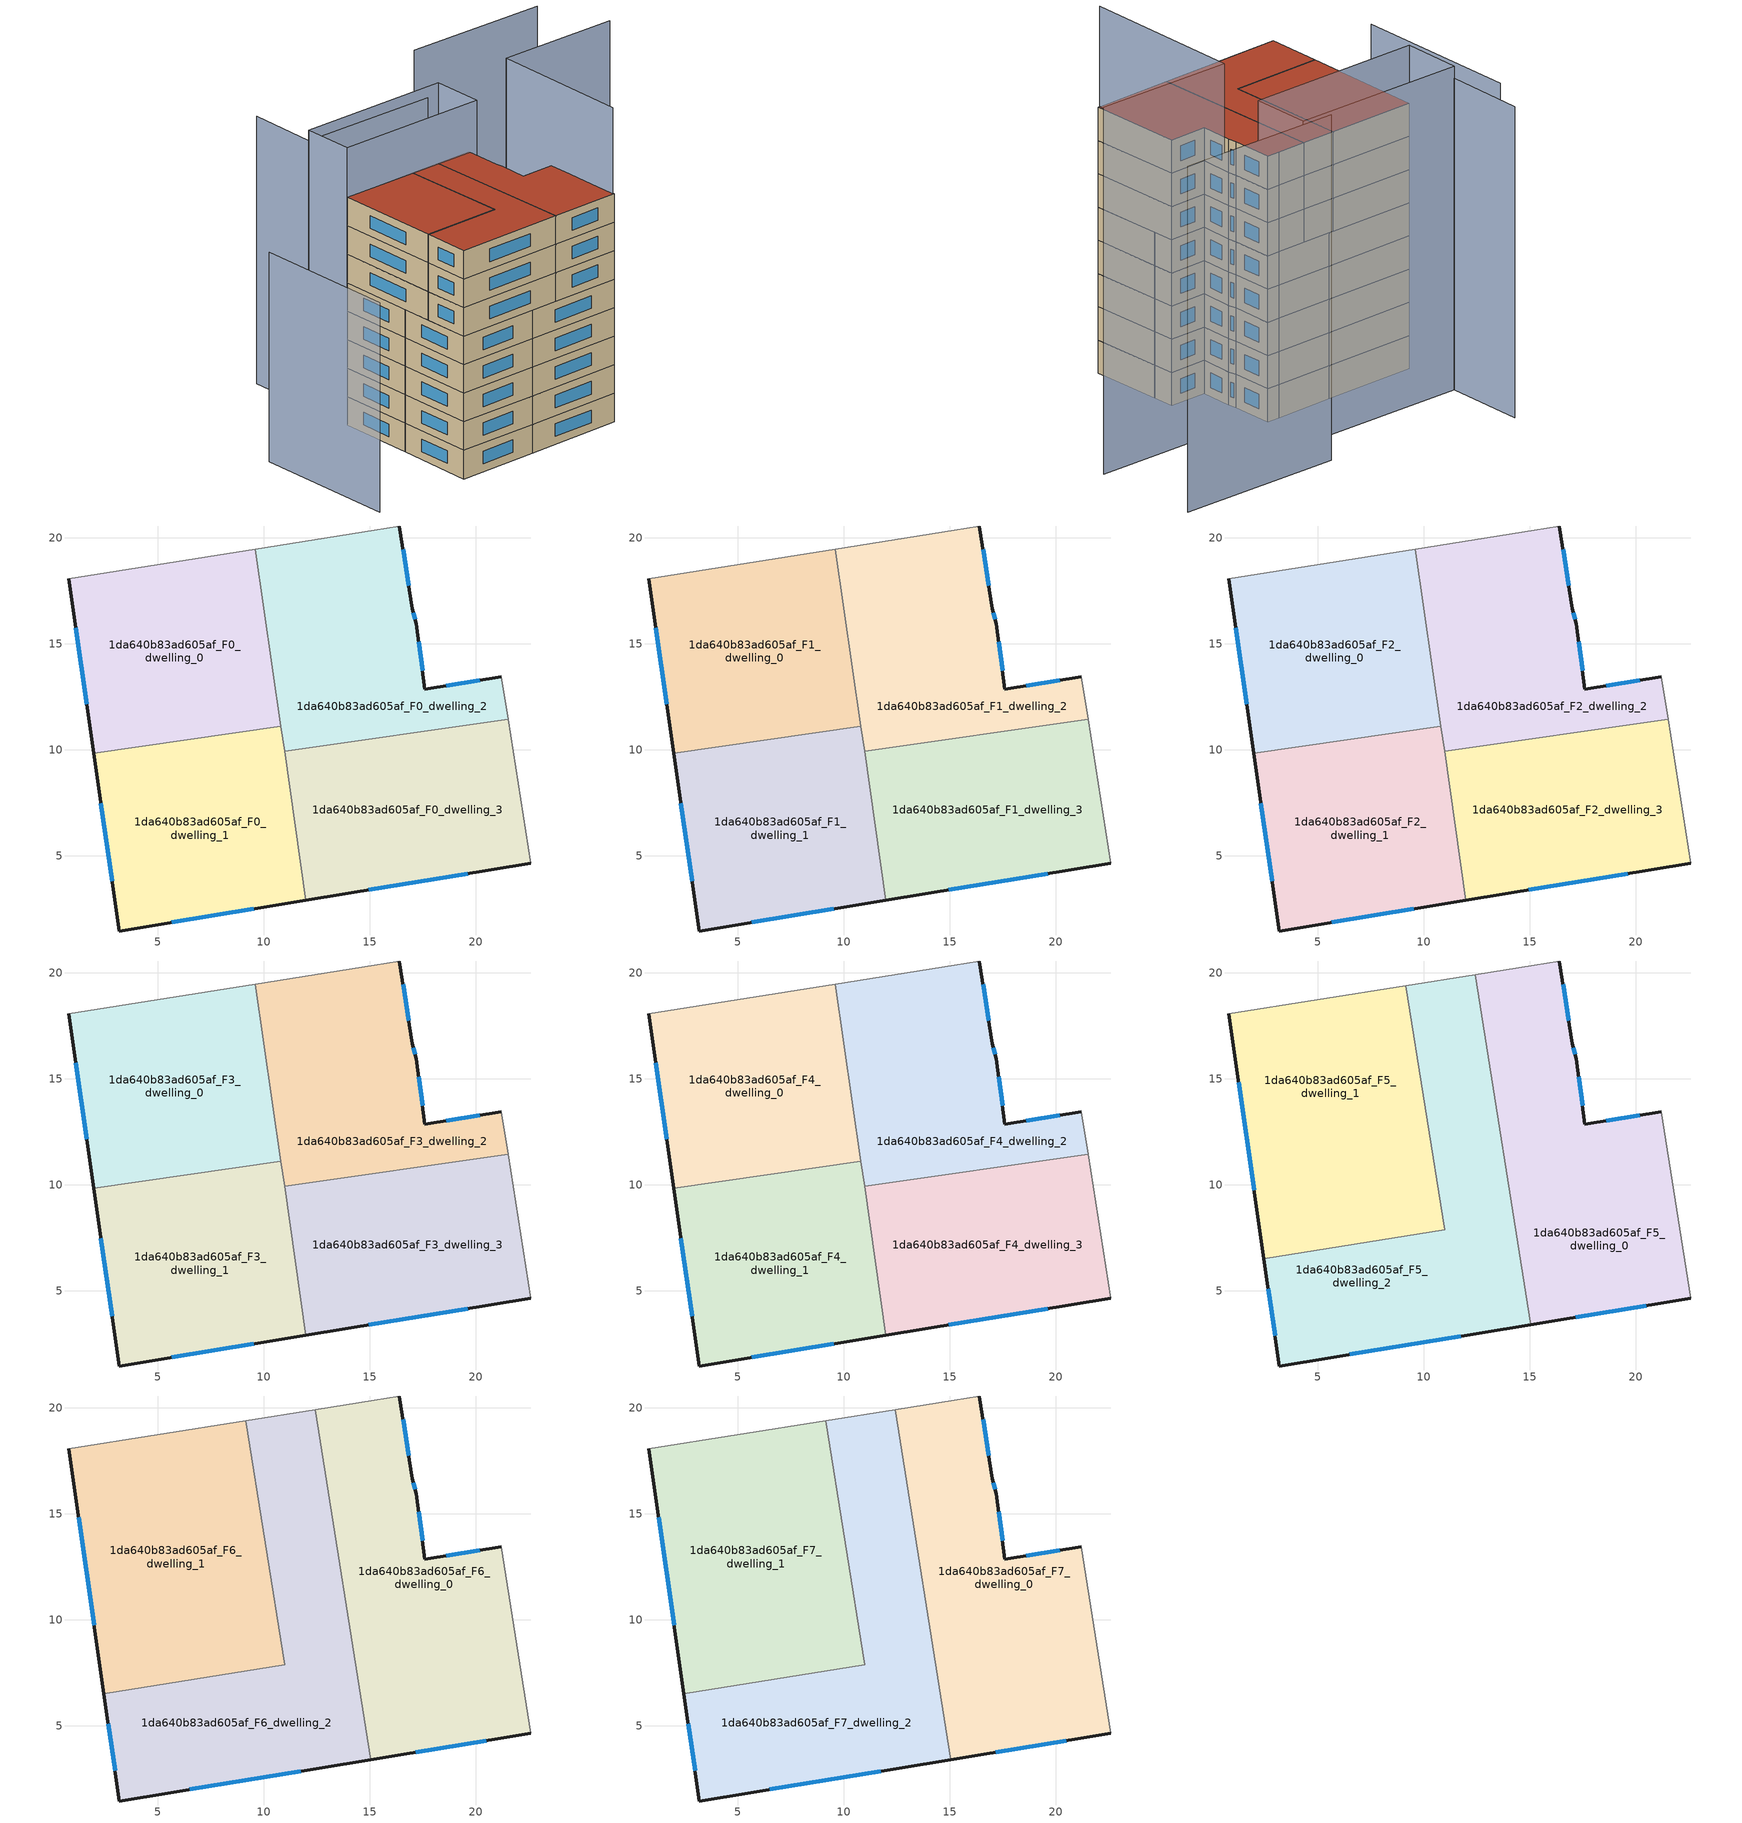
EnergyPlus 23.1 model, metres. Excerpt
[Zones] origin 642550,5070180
1da640b83ad605af_F0_dwelling_0
 floor ground (EU_floor_Construction): 9.61,19.47 10.81,11.11 1.98,9.84 0.8,18.07 z0
 wall outside (EU_wall_Construction): 0.8,18.07 1.98,9.84 z0:3
 wall adiabatic (EU_wall_Construction): 9.61,19.47 0.8,18.07 z0:3
 wall to 1da640b83ad605af_F0_dwelling_1 (EU_wall_Construction): 1.98,9.84 10.81,11.11 z0:3
 wall to 1da640b83ad605af_F0_dwelling_2 (EU_wall_Construction): 10.81,11.11 9.61,19.47 z0:3
 window (EU_Window_Construction): 1.13,15.76 1.65,12.15 z0.84:2.16
1da640b83ad605af_F0_dwelling_1
 floor ground (EU_floor_Construction): 10.81,11.11 11.99,2.91 3.19,1.46 1.98,9.84 z0
 wall outside (EU_wall_Construction): 1.98,9.84 3.19,1.46 11.99,2.91 z0:3
 wall to 1da640b83ad605af_F0_dwelling_3 (EU_wall_Construction): 11.99,2.91 10.98,9.93 z0:3
 wall to 1da640b83ad605af_F0_dwelling_2 (EU_wall_Construction): 10.98,9.93 10.81,11.11 z0:3
 window (EU_Window_Construction): 5.66,1.86 9.53,2.5 / 2.32,7.49 2.86,3.8 z0.84:2.16
1da640b83ad605af_F0_dwelling_2
 floor ground (EU_floor_Construction): 16.41,20.57 17.01,16.66 17.21,15.96 17.61,12.86 21.21,13.46 21.53,11.44 10.98,9.93 9.61,19.47 15.21,20.37 z0
 wall outside (EU_wall_Construction): 21.21,13.46 17.61,12.86 17.21,15.96 17.01,16.66 16.41,20.57 z0:3
 wall adiabatic (EU_wall_Construction): 21.53,11.44 21.21,13.46 / 16.41,20.57 15.21,20.37 9.61,19.47 z0:3
 wall to 1da640b83ad605af_F0_dwelling_3 (EU_wall_Construction): 10.98,9.93 21.53,11.44 z0:3
 window (EU_Window_Construction): 20.2,13.29 18.62,13.03 / 16.84,17.76 16.58,19.47 / 17.15,16.16 17.06,16.47 / 17.5,13.73 17.32,15.09 z0.84:2.16
1da640b83ad605af_F0_dwelling_3
 floor ground (EU_floor_Construction): 21.53,11.44 22.61,4.65 11.99,2.91 10.98,9.93 z0
 wall outside (EU_wall_Construction): 11.99,2.91 22.61,4.65 z0:3
 wall adiabatic (EU_wall_Construction): 22.61,4.65 21.53,11.44 z0:3
 window (EU_Window_Construction): 14.97,3.39 19.64,4.16 z0.84:2.16
1da640b83ad605af_F1_dwelling_0
 floor to 1da640b83ad605af_F0_dwelling_0 (EU_floor_Construction): 9.61,19.47 10.81,11.11 1.98,9.84 0.8,18.07 z3
 wall outside (EU_wall_Construction): 0.8,18.07 1.98,9.84 z3:6
 wall adiabatic (EU_wall_Construction): 9.61,19.47 0.8,18.07 z3:6
 wall to 1da640b83ad605af_F1_dwelling_1 (EU_wall_Construction): 1.98,9.84 10.81,11.11 z3:6
 wall to 1da640b83ad605af_F1_dwelling_2 (EU_wall_Construction): 10.81,11.11 9.61,19.47 z3:6
 window (EU_Window_Construction): 1.13,15.76 1.65,12.15 z3.84:5.16
1da640b83ad605af_F1_dwelling_1
 floor to 1da640b83ad605af_F0_dwelling_1 (EU_floor_Construction): 10.81,11.11 11.99,2.91 3.19,1.46 1.98,9.84 z3
 wall outside (EU_wall_Construction): 1.98,9.84 3.19,1.46 11.99,2.91 z3:6
 wall to 1da640b83ad605af_F1_dwelling_3 (EU_wall_Construction): 11.99,2.91 10.98,9.93 z3:6
 wall to 1da640b83ad605af_F1_dwelling_2 (EU_wall_Construction): 10.98,9.93 10.81,11.11 z3:6
 window (EU_Window_Construction): 5.66,1.86 9.53,2.5 / 2.32,7.49 2.86,3.8 z3.84:5.16
1da640b83ad605af_F1_dwelling_2
 floor to 1da640b83ad605af_F0_dwelling_2 (EU_floor_Construction): 16.41,20.57 17.01,16.66 17.21,15.96 17.61,12.86 21.21,13.46 21.53,11.44 10.98,9.93 9.61,19.47 15.21,20.37 z3
 wall outside (EU_wall_Construction): 21.21,13.46 17.61,12.86 17.21,15.96 17.01,16.66 16.41,20.57 z3:6
 wall adiabatic (EU_wall_Construction): 21.53,11.44 21.21,13.46 / 16.41,20.57 15.21,20.37 9.61,19.47 z3:6
 wall to 1da640b83ad605af_F1_dwelling_3 (EU_wall_Construction): 10.98,9.93 21.53,11.44 z3:6
 window (EU_Window_Construction): 20.2,13.29 18.62,13.03 / 16.84,17.76 16.58,19.47 / 17.15,16.16 17.06,16.47 / 17.5,13.73 17.32,15.09 z3.84:5.16
1da640b83ad605af_F1_dwelling_3
 floor to 1da640b83ad605af_F0_dwelling_3 (EU_floor_Construction): 21.53,11.44 22.61,4.65 11.99,2.91 10.98,9.93 z3
 wall outside (EU_wall_Construction): 11.99,2.91 22.61,4.65 z3:6
 wall adiabatic (EU_wall_Construction): 22.61,4.65 21.53,11.44 z3:6
 window (EU_Window_Construction): 14.97,3.39 19.64,4.16 z3.84:5.16
1da640b83ad605af_F2_dwelling_0
 floor to 1da640b83ad605af_F1_dwelling_0 (EU_floor_Construction): 9.61,19.47 10.81,11.11 1.98,9.84 0.8,18.07 z6
 wall outside (EU_wall_Construction): 0.8,18.07 1.98,9.84 z6:9
 wall adiabatic (EU_wall_Construction): 9.61,19.47 0.8,18.07 z6:9
 wall to 1da640b83ad605af_F2_dwelling_1 (EU_wall_Construction): 1.98,9.84 10.81,11.11 z6:9
 wall to 1da640b83ad605af_F2_dwelling_2 (EU_wall_Construction): 10.81,11.11 9.61,19.47 z6:9
 window (EU_Window_Construction): 1.13,15.76 1.65,12.15 z6.84:8.16
1da640b83ad605af_F2_dwelling_1
 floor to 1da640b83ad605af_F1_dwelling_1 (EU_floor_Construction): 10.81,11.11 11.99,2.91 3.19,1.46 1.98,9.84 z6
 wall outside (EU_wall_Construction): 1.98,9.84 3.19,1.46 11.99,2.91 z6:9
 wall to 1da640b83ad605af_F2_dwelling_3 (EU_wall_Construction): 11.99,2.91 10.98,9.93 z6:9
 wall to 1da640b83ad605af_F2_dwelling_2 (EU_wall_Construction): 10.98,9.93 10.81,11.11 z6:9
 window (EU_Window_Construction): 5.66,1.86 9.53,2.5 / 2.32,7.49 2.86,3.8 z6.84:8.16
1da640b83ad605af_F2_dwelling_2
 floor to 1da640b83ad605af_F1_dwelling_2 (EU_floor_Construction): 16.41,20.57 17.01,16.66 17.21,15.96 17.61,12.86 21.21,13.46 21.53,11.44 10.98,9.93 9.61,19.47 15.21,20.37 z6
 wall outside (EU_wall_Construction): 21.21,13.46 17.61,12.86 17.21,15.96 17.01,16.66 16.41,20.57 z6:9
 wall adiabatic (EU_wall_Construction): 21.53,11.44 21.21,13.46 / 16.41,20.57 15.21,20.37 9.61,19.47 z6:9
 wall to 1da640b83ad605af_F2_dwelling_3 (EU_wall_Construction): 10.98,9.93 21.53,11.44 z6:9
 window (EU_Window_Construction): 20.2,13.29 18.62,13.03 / 16.84,17.76 16.58,19.47 / 17.15,16.16 17.06,16.47 / 17.5,13.73 17.32,15.09 z6.84:8.16
1da640b83ad605af_F2_dwelling_3
 floor to 1da640b83ad605af_F1_dwelling_3 (EU_floor_Construction): 21.53,11.44 22.61,4.65 11.99,2.91 10.98,9.93 z6
 wall outside (EU_wall_Construction): 11.99,2.91 22.61,4.65 z6:9
 wall adiabatic (EU_wall_Construction): 22.61,4.65 21.53,11.44 z6:9
 window (EU_Window_Construction): 14.97,3.39 19.64,4.16 z6.84:8.16
1da640b83ad605af_F3_dwelling_0
 floor to 1da640b83ad605af_F2_dwelling_0 (EU_floor_Construction): 9.61,19.47 10.81,11.11 1.98,9.84 0.8,18.07 z9
 wall outside (EU_wall_Construction): 0.8,18.07 1.98,9.84 z9:12
 wall adiabatic (EU_wall_Construction): 9.61,19.47 0.8,18.07 z9:12
 wall to 1da640b83ad605af_F3_dwelling_1 (EU_wall_Construction): 1.98,9.84 10.81,11.11 z9:12
 wall to 1da640b83ad605af_F3_dwelling_2 (EU_wall_Construction): 10.81,11.11 9.61,19.47 z9:12
 window (EU_Window_Construction): 1.13,15.76 1.65,12.15 z9.84:11.16
1da640b83ad605af_F3_dwelling_1
 floor to 1da640b83ad605af_F2_dwelling_1 (EU_floor_Construction): 10.81,11.11 11.99,2.91 3.19,1.46 1.98,9.84 z9
 wall outside (EU_wall_Construction): 1.98,9.84 3.19,1.46 11.99,2.91 z9:12
 wall to 1da640b83ad605af_F3_dwelling_3 (EU_wall_Construction): 11.99,2.91 10.98,9.93 z9:12
 wall to 1da640b83ad605af_F3_dwelling_2 (EU_wall_Construction): 10.98,9.93 10.81,11.11 z9:12
 window (EU_Window_Construction): 5.66,1.86 9.53,2.5 / 2.32,7.49 2.86,3.8 z9.84:11.16
1da640b83ad605af_F3_dwelling_2
 floor to 1da640b83ad605af_F2_dwelling_2 (EU_floor_Construction): 16.41,20.57 17.01,16.66 17.21,15.96 17.61,12.86 21.21,13.46 21.53,11.44 10.98,9.93 9.61,19.47 15.21,20.37 z9
 wall outside (EU_wall_Construction): 21.21,13.46 17.61,12.86 17.21,15.96 17.01,16.66 16.41,20.57 z9:12
 wall adiabatic (EU_wall_Construction): 21.53,11.44 21.21,13.46 / 16.41,20.57 15.21,20.37 9.61,19.47 z9:12
 wall to 1da640b83ad605af_F3_dwelling_3 (EU_wall_Construction): 10.98,9.93 21.53,11.44 z9:12
 window (EU_Window_Construction): 20.2,13.29 18.62,13.03 / 16.84,17.76 16.58,19.47 / 17.15,16.16 17.06,16.47 / 17.5,13.73 17.32,15.09 z9.84:11.16
1da640b83ad605af_F3_dwelling_3
 floor to 1da640b83ad605af_F2_dwelling_3 (EU_floor_Construction): 21.53,11.44 22.61,4.65 11.99,2.91 10.98,9.93 z9
 wall outside (EU_wall_Construction): 11.99,2.91 22.61,4.65 z9:12
 wall adiabatic (EU_wall_Construction): 22.61,4.65 21.53,11.44 z9:12
 window (EU_Window_Construction): 14.97,3.39 19.64,4.16 z9.84:11.16
1da640b83ad605af_F4_dwelling_0
 floor to 1da640b83ad605af_F3_dwelling_0 (EU_floor_Construction): 9.61,19.47 10.81,11.11 1.98,9.84 0.8,18.07 z12
 wall outside (EU_wall_Construction): 0.8,18.07 1.98,9.84 z12:15
 wall adiabatic (EU_wall_Construction): 9.61,19.47 0.8,18.07 z12:15
 wall to 1da640b83ad605af_F4_dwelling_1 (EU_wall_Construction): 1.98,9.84 10.81,11.11 z12:15
 wall to 1da640b83ad605af_F4_dwelling_2 (EU_wall_Construction): 10.81,11.11 9.61,19.47 z12:15
 window (EU_Window_Construction): 1.13,15.76 1.65,12.15 z12.84:14.16
1da640b83ad605af_F4_dwelling_1
 floor to 1da640b83ad605af_F3_dwelling_1 (EU_floor_Construction): 10.81,11.11 11.99,2.91 3.19,1.46 1.98,9.84 z12
 wall outside (EU_wall_Construction): 1.98,9.84 3.19,1.46 11.99,2.91 z12:15
 wall to 1da640b83ad605af_F4_dwelling_3 (EU_wall_Construction): 11.99,2.91 10.98,9.93 z12:15
 wall to 1da640b83ad605af_F4_dwelling_2 (EU_wall_Construction): 10.98,9.93 10.81,11.11 z12:15
 window (EU_Window_Construction): 5.66,1.86 9.53,2.5 / 2.32,7.49 2.86,3.8 z12.84:14.16
1da640b83ad605af_F4_dwelling_2
 floor to 1da640b83ad605af_F3_dwelling_2 (EU_floor_Construction): 16.41,20.57 17.01,16.66 17.21,15.96 17.61,12.86 21.21,13.46 21.53,11.44 10.98,9.93 9.61,19.47 15.21,20.37 z12
 wall outside (EU_wall_Construction): 21.21,13.46 17.61,12.86 17.21,15.96 17.01,16.66 16.41,20.57 z12:15
 wall adiabatic (EU_wall_Construction): 21.53,11.44 21.21,13.46 / 16.41,20.57 15.21,20.37 9.61,19.47 z12:15
 wall to 1da640b83ad605af_F4_dwelling_3 (EU_wall_Construction): 10.98,9.93 21.53,11.44 z12:15
 window (EU_Window_Construction): 20.2,13.29 18.62,13.03 / 16.84,17.76 16.58,19.47 / 17.15,16.16 17.06,16.47 / 17.5,13.73 17.32,15.09 z12.84:14.16
1da640b83ad605af_F4_dwelling_3
 floor to 1da640b83ad605af_F3_dwelling_3 (EU_floor_Construction): 21.53,11.44 22.61,4.65 11.99,2.91 10.98,9.93 z12
 wall outside (EU_wall_Construction): 11.99,2.91 22.61,4.65 z12:15
 wall adiabatic (EU_wall_Construction): 22.61,4.65 21.53,11.44 z12:15
 window (EU_Window_Construction): 14.97,3.39 19.64,4.16 z12.84:14.16
1da640b83ad605af_F5_dwelling_0
 floor to 1da640b83ad605af_F4_dwelling_2 (EU_floor_Construction): 16.41,20.57 17.01,16.66 17.21,15.96 17.61,12.86 21.21,13.46 21.53,11.44 13.95,10.35 12.42,19.92 15.21,20.37 z15
 floor to 1da640b83ad605af_F4_dwelling_3 (EU_floor_Construction): 21.53,11.44 22.61,4.65 15.06,3.41 13.95,10.35 z15
 wall outside (EU_wall_Construction): 21.21,13.46 17.61,12.86 17.21,15.96 17.01,16.66 16.41,20.57 / 15.06,3.41 22.61,4.65 z15:18
 wall adiabatic (EU_wall_Construction): 22.61,4.65 21.21,13.46 / 16.41,20.57 15.21,20.37 12.42,19.92 z15:18
 wall to 1da640b83ad605af_F5_dwelling_2 (EU_wall_Construction): 12.42,19.92 15.06,3.41 z15:18
 window (EU_Window_Construction): 16.84,17.76 16.58,19.47 / 17.15,16.16 17.06,16.47 / 17.5,13.73 17.32,15.09 / 20.2,13.29 18.62,13.03 / 17.18,3.76 20.5,4.3 z15.84:17.16
1da640b83ad605af_F5_dwelling_1
 floor to 1da640b83ad605af_F4_dwelling_0 (EU_floor_Construction): 9.15,19.4 10.49,11.06 1.98,9.84 0.8,18.07 z15
 floor to 1da640b83ad605af_F4_dwelling_1 (EU_floor_Construction): 10.49,11.06 10.99,7.89 2.46,6.53 1.98,9.84 z15
 wall outside (EU_wall_Construction): 0.8,18.07 2.46,6.53 z15:18
 wall adiabatic (EU_wall_Construction): 9.15,19.4 0.8,18.07 z15:18
 wall to 1da640b83ad605af_F5_dwelling_2 (EU_wall_Construction): 2.46,6.53 10.99,7.89 9.15,19.4 z15:18
 window (EU_Window_Construction): 1.26,14.83 2,9.76 z15.84:17.16
1da640b83ad605af_F5_dwelling_2
 floor to 1da640b83ad605af_F4_dwelling_0 (EU_floor_Construction): 9.61,19.47 10.81,11.11 10.49,11.06 9.15,19.4 z15
 floor to 1da640b83ad605af_F4_dwelling_1 (EU_floor_Construction): 10.81,11.11 10.99,9.92 10.99,7.89 10.49,11.06 z15; 10.99,9.92 11.99,2.91 3.19,1.46 2.46,6.53 10.99,7.89 z15
 floor to 1da640b83ad605af_F4_dwelling_3 (EU_floor_Construction): 13.95,10.35 15.06,3.41 11.99,2.91 10.98,9.93 z15
 floor to 1da640b83ad605af_F4_dwelling_2 (EU_floor_Construction): 12.42,19.92 13.95,10.35 10.98,9.93 9.61,19.47 z15
 wall outside (EU_wall_Construction): 2.46,6.53 3.19,1.46 15.06,3.41 z15:18
 wall adiabatic (EU_wall_Construction): 12.42,19.92 9.15,19.4 z15:18
 window (EU_Window_Construction): 6.52,2 11.74,2.86 / 2.67,5.1 2.99,2.88 z15.84:17.16
1da640b83ad605af_F6_dwelling_0
 floor to 1da640b83ad605af_F5_dwelling_0 (EU_floor_Construction): 16.41,20.57 17.01,16.66 17.21,15.96 17.61,12.86 21.21,13.46 22.61,4.65 15.06,3.41 12.42,19.92 15.21,20.37 z18
 wall outside (EU_wall_Construction): 21.21,13.46 17.61,12.86 17.21,15.96 17.01,16.66 16.41,20.57 / 15.06,3.41 22.61,4.65 z18:21
 wall adiabatic (EU_wall_Construction): 22.61,4.65 21.21,13.46 / 16.41,20.57 15.21,20.37 12.42,19.92 z18:21
 wall to 1da640b83ad605af_F6_dwelling_2 (EU_wall_Construction): 12.42,19.92 15.06,3.41 z18:21
 window (EU_Window_Construction): 16.84,17.76 16.58,19.47 / 17.15,16.16 17.06,16.47 / 17.5,13.73 17.32,15.09 / 20.2,13.29 18.62,13.03 / 17.18,3.76 20.5,4.3 z18.84:20.16
1da640b83ad605af_F6_dwelling_1
 floor to 1da640b83ad605af_F5_dwelling_1 (EU_floor_Construction): 9.15,19.4 10.99,7.89 2.46,6.53 0.8,18.07 z18
 wall outside (EU_wall_Construction): 0.8,18.07 2.46,6.53 z18:21
 wall adiabatic (EU_wall_Construction): 9.15,19.4 0.8,18.07 z18:21
 wall to 1da640b83ad605af_F6_dwelling_2 (EU_wall_Construction): 2.46,6.53 10.99,7.89 9.15,19.4 z18:21
 window (EU_Window_Construction): 1.26,14.83 2,9.76 z18.84:20.16
1da640b83ad605af_F6_dwelling_2
 floor to 1da640b83ad605af_F5_dwelling_2 (EU_floor_Construction): 12.42,19.92 15.06,3.41 3.19,1.46 2.46,6.53 10.99,7.89 9.15,19.4 z18
 wall outside (EU_wall_Construction): 2.46,6.53 3.19,1.46 15.06,3.41 z18:21
 wall adiabatic (EU_wall_Construction): 12.42,19.92 9.15,19.4 z18:21
 window (EU_Window_Construction): 6.52,2 11.74,2.86 / 2.67,5.1 2.99,2.88 z18.84:20.16
1da640b83ad605af_F7_dwelling_0
 floor to 1da640b83ad605af_F6_dwelling_0 (EU_floor_Construction): 16.41,20.57 17.01,16.66 17.21,15.96 17.61,12.86 21.21,13.46 22.61,4.65 15.06,3.41 12.42,19.92 15.21,20.37 z21
 wall outside (EU_wall_Construction): 21.21,13.46 17.61,12.86 17.21,15.96 17.01,16.66 16.41,20.57 / 15.06,3.41 22.61,4.65 z21:24
 wall adiabatic (EU_wall_Construction): 22.61,4.65 21.21,13.46 / 16.41,20.57 15.21,20.37 12.42,19.92 z21:24
 wall to 1da640b83ad605af_F7_dwelling_2 (EU_wall_Construction): 12.42,19.92 15.06,3.41 z21:24
 window (EU_Window_Construction): 16.84,17.76 16.58,19.47 / 17.15,16.16 17.06,16.47 / 17.5,13.73 17.32,15.09 / 20.2,13.29 18.62,13.03 / 17.18,3.76 20.5,4.3 z21.84:23.16
 roof outside (EU_roof_Construction): 22.61,4.65 21.21,13.46 17.61,12.86 17.21,15.96 17.01,16.66 16.41,20.57 15.21,20.37 12.42,19.92 15.06,3.41 z24
1da640b83ad605af_F7_dwelling_1
 floor to 1da640b83ad605af_F6_dwelling_1 (EU_floor_Construction): 9.15,19.4 10.99,7.89 2.46,6.53 0.8,18.07 z21
 wall outside (EU_wall_Construction): 0.8,18.07 2.46,6.53 z21:24
 wall adiabatic (EU_wall_Construction): 9.15,19.4 0.8,18.07 z21:24
 wall to 1da640b83ad605af_F7_dwelling_2 (EU_wall_Construction): 2.46,6.53 10.99,7.89 9.15,19.4 z21:24
 window (EU_Window_Construction): 1.26,14.83 2,9.76 z21.84:23.16
 roof outside (EU_roof_Construction): 10.99,7.89 9.15,19.4 0.8,18.07 2.46,6.53 z24
1da640b83ad605af_F7_dwelling_2
 floor to 1da640b83ad605af_F6_dwelling_2 (EU_floor_Construction): 12.42,19.92 15.06,3.41 3.19,1.46 2.46,6.53 10.99,7.89 9.15,19.4 z21
 wall outside (EU_wall_Construction): 2.46,6.53 3.19,1.46 15.06,3.41 z21:24
 wall adiabatic (EU_wall_Construction): 12.42,19.92 9.15,19.4 z21:24
 window (EU_Window_Construction): 6.52,2 11.74,2.86 / 2.67,5.1 2.99,2.88 z21.84:23.16
 roof outside (EU_roof_Construction): 15.06,3.41 12.42,19.92 9.15,19.4 10.99,7.89 2.46,6.53 3.19,1.46 z24
shading: -10.11,15.17 -7.79,-0.53 z0:22; 22.43,4.63 20.28,19.92 / 20.28,19.92 33.42,21.77 z0:33.1; 0.8,18.07 0,23.57 / 0,23.57 16.49,25.97 / 16.49,25.97 17.29,20.46 / 17.29,20.46 0.8,18.07 z0:29.2; 15.04,25.6 -0.01,23.57 / -0.01,23.57 -1.02,31.05 z0:28.1; 31.87,31.95 16.26,29.81 z0:31.2
[Building]
EU S2 Campaign: North Axis=0; Terrain=City; Solar Distribution=FullExterior
[Site:Location]
Lyon-Bron: Latitude=45.75; Longitude=5; Time Zone=1; Elevation=198
[SizingPeriod:WeatherFileDays]
AnnualSizingPeriod: Begin Month=1; Begin Day of Month=1; End Month=12; End Day of Month=31; Day of Week for Start Day=Monday; Use Weather File Daylight Saving Period=No; Use Weather File Rain and Snow Indicators=No
[MATERIAL]
EU_InternalMass_Material: Roughness=MediumRough; Thickness=0.1; Conductivity=1; Density=1800; Specific Heat=900; Thermal Absorptance=0.9; Solar Absorptance=0.7; Visible Absorptance=0.7
[MATERIAL:NOMASS] Roughness=MediumRough; Thermal Absorptance=0.9; Solar Absorptance=0.7; Visible Absorptance=0.7
Name | Thermal Resistance
EU_wall_NoMass | 0.776494
EU_roof_NoMass | 0.486893
EU_floor_NoMass | 0.421597
[WINDOWMATERIAL:SIMPLEGLAZINGSYSTEM]
EU_Window_SimpleGlazing: UFactor=4.24961; Solar Heat Gain Coefficient=0.83; Visible Transmittance=0.83
[CONSTRUCTION]
EU_wall_Construction: EU_wall_NoMass
EU_roof_Construction: EU_roof_NoMass
EU_floor_Construction: EU_floor_NoMass
EU_InternalMass_Construction: EU_InternalMass_Material
EU_Window_Construction: EU_Window_SimpleGlazing
[ZONE] Type=1; Multiplier=1; Ceiling Height=autocalculate; Floor Area=autocalculate; Part of Total Floor Area=Yes
Name | Volume
1da640b83ad605af_F0_dwelling_0; 1da640b83ad605af_F1_dwelling_0; 1da640b83ad605af_F2_dwelling_0; 1da640b83ad605af_F3_dwelling_0; 1da640b83ad605af_F4_dwelling_0; 1da640b83ad605af_F0_dwelling_3 | 224.292
1da640b83ad605af_F5_dwelling_0 | 299.046
1da640b83ad605af_F6_dwelling_0; 1da640b83ad605af_F7_dwelling_0 | 299.054
1da640b83ad605af_F0_dwelling_1 | 224.263
1da640b83ad605af_F1_dwelling_1; 1da640b83ad605af_F2_dwelling_1; 1da640b83ad605af_F3_dwelling_1; 1da640b83ad605af_F4_dwelling_1 | 224.264
1da640b83ad605af_F5_dwelling_1 | 299.052
1da640b83ad605af_F6_dwelling_1; 1da640b83ad605af_F7_dwelling_1 | 299.057
1da640b83ad605af_F0_dwelling_2; 1da640b83ad605af_F1_dwelling_2; 1da640b83ad605af_F2_dwelling_2; 1da640b83ad605af_F3_dwelling_2; 1da640b83ad605af_F4_dwelling_2 | 224.29
1da640b83ad605af_F5_dwelling_2 | 299.04
1da640b83ad605af_F6_dwelling_2; 1da640b83ad605af_F7_dwelling_2 | 299.067
1da640b83ad605af_F1_dwelling_3; 1da640b83ad605af_F2_dwelling_3; 1da640b83ad605af_F3_dwelling_3; 1da640b83ad605af_F4_dwelling_3 | 224.294
[INTERNALMASS] Construction=EU_InternalMass_Construction
Name | Zone or ZoneList | Surface Area
1da640b83ad605af_F0_dwelling_0_EU_InternalMass | 1da640b83ad605af_F0_dwelling_0 | 74.7641
1da640b83ad605af_F0_dwelling_1_EU_InternalMass | 1da640b83ad605af_F0_dwelling_1 | 74.7544
1da640b83ad605af_F0_dwelling_2_EU_InternalMass | 1da640b83ad605af_F0_dwelling_2 | 74.7633
1da640b83ad605af_F0_dwelling_3_EU_InternalMass | 1da640b83ad605af_F0_dwelling_3 | 74.7645
1da640b83ad605af_F1_dwelling_0_EU_InternalMass | 1da640b83ad605af_F1_dwelling_0 | 74.7641
1da640b83ad605af_F1_dwelling_1_EU_InternalMass | 1da640b83ad605af_F1_dwelling_1 | 74.7544
1da640b83ad605af_F1_dwelling_2_EU_InternalMass | 1da640b83ad605af_F1_dwelling_2 | 74.7633
1da640b83ad605af_F1_dwelling_3_EU_InternalMass | 1da640b83ad605af_F1_dwelling_3 | 74.7645
1da640b83ad605af_F2_dwelling_0_EU_InternalMass | 1da640b83ad605af_F2_dwelling_0 | 74.7641
1da640b83ad605af_F2_dwelling_1_EU_InternalMass | 1da640b83ad605af_F2_dwelling_1 | 74.7544
1da640b83ad605af_F2_dwelling_2_EU_InternalMass | 1da640b83ad605af_F2_dwelling_2 | 74.7633
1da640b83ad605af_F2_dwelling_3_EU_InternalMass | 1da640b83ad605af_F2_dwelling_3 | 74.7645
1da640b83ad605af_F3_dwelling_0_EU_InternalMass | 1da640b83ad605af_F3_dwelling_0 | 74.7641
1da640b83ad605af_F3_dwelling_1_EU_InternalMass | 1da640b83ad605af_F3_dwelling_1 | 74.7544
1da640b83ad605af_F3_dwelling_2_EU_InternalMass | 1da640b83ad605af_F3_dwelling_2 | 74.7633
1da640b83ad605af_F3_dwelling_3_EU_InternalMass | 1da640b83ad605af_F3_dwelling_3 | 74.7645
1da640b83ad605af_F4_dwelling_0_EU_InternalMass | 1da640b83ad605af_F4_dwelling_0 | 74.7641
1da640b83ad605af_F4_dwelling_1_EU_InternalMass | 1da640b83ad605af_F4_dwelling_1 | 74.7544
1da640b83ad605af_F4_dwelling_2_EU_InternalMass | 1da640b83ad605af_F4_dwelling_2 | 74.7633
1da640b83ad605af_F4_dwelling_3_EU_InternalMass | 1da640b83ad605af_F4_dwelling_3 | 74.7645
1da640b83ad605af_F5_dwelling_0_EU_InternalMass | 1da640b83ad605af_F5_dwelling_0 | 99.6827
1da640b83ad605af_F5_dwelling_1_EU_InternalMass | 1da640b83ad605af_F5_dwelling_1 | 99.685
1da640b83ad605af_F5_dwelling_2_EU_InternalMass | 1da640b83ad605af_F5_dwelling_2 | 99.6886
1da640b83ad605af_F6_dwelling_0_EU_InternalMass | 1da640b83ad605af_F6_dwelling_0 | 99.6827
1da640b83ad605af_F6_dwelling_1_EU_InternalMass | 1da640b83ad605af_F6_dwelling_1 | 99.685
1da640b83ad605af_F6_dwelling_2_EU_InternalMass | 1da640b83ad605af_F6_dwelling_2 | 99.6886
1da640b83ad605af_F7_dwelling_0_EU_InternalMass | 1da640b83ad605af_F7_dwelling_0 | 99.6827
1da640b83ad605af_F7_dwelling_1_EU_InternalMass | 1da640b83ad605af_F7_dwelling_1 | 99.685
1da640b83ad605af_F7_dwelling_2_EU_InternalMass | 1da640b83ad605af_F7_dwelling_2 | 99.6886
[OTHEREQUIPMENT] Fuel Type=Electricity; Design Level Calculation Method=Watts/Area; Power per Zone Floor Area=1; Fraction Latent=0; Fraction Radiant=0; Fraction Lost=0; Carbon Dioxide Generation Rate=0; EndUse Subcategory=EU_Step8_InternalGains
Name | Zone or ZoneList or Space or SpaceList | Schedule
EU_Step8_InternalGain_1da640b83ad605af_F0_dwelling_0_f000 | 1da640b83ad605af_F0_dwelling_0 | EU_Step8_GainSchedule_1da640b83ad605af_F0_dwelling_0_f000
EU_Step8_InternalGain_1da640b83ad605af_F0_dwelling_1_f000 | 1da640b83ad605af_F0_dwelling_1 | EU_Step8_GainSchedule_1da640b83ad605af_F0_dwelling_1_f000
EU_Step8_InternalGain_1da640b83ad605af_F0_dwelling_2_f000 | 1da640b83ad605af_F0_dwelling_2 | EU_Step8_GainSchedule_1da640b83ad605af_F0_dwelling_2_f000
EU_Step8_InternalGain_1da640b83ad605af_F0_dwelling_3_f000 | 1da640b83ad605af_F0_dwelling_3 | EU_Step8_GainSchedule_1da640b83ad605af_F0_dwelling_3_f000
EU_Step8_InternalGain_1da640b83ad605af_F1_dwelling_0_f000 | 1da640b83ad605af_F1_dwelling_0 | EU_Step8_GainSchedule_1da640b83ad605af_F1_dwelling_0_f000
EU_Step8_InternalGain_1da640b83ad605af_F1_dwelling_1_f000 | 1da640b83ad605af_F1_dwelling_1 | EU_Step8_GainSchedule_1da640b83ad605af_F1_dwelling_1_f000
EU_Step8_InternalGain_1da640b83ad605af_F1_dwelling_2_f000 | 1da640b83ad605af_F1_dwelling_2 | EU_Step8_GainSchedule_1da640b83ad605af_F1_dwelling_2_f000
EU_Step8_InternalGain_1da640b83ad605af_F1_dwelling_3_f000 | 1da640b83ad605af_F1_dwelling_3 | EU_Step8_GainSchedule_1da640b83ad605af_F1_dwelling_3_f000
EU_Step8_InternalGain_1da640b83ad605af_F2_dwelling_0_f000 | 1da640b83ad605af_F2_dwelling_0 | EU_Step8_GainSchedule_1da640b83ad605af_F2_dwelling_0_f000
EU_Step8_InternalGain_1da640b83ad605af_F2_dwelling_1_f000 | 1da640b83ad605af_F2_dwelling_1 | EU_Step8_GainSchedule_1da640b83ad605af_F2_dwelling_1_f000
EU_Step8_InternalGain_1da640b83ad605af_F2_dwelling_2_f000 | 1da640b83ad605af_F2_dwelling_2 | EU_Step8_GainSchedule_1da640b83ad605af_F2_dwelling_2_f000
EU_Step8_InternalGain_1da640b83ad605af_F2_dwelling_3_f000 | 1da640b83ad605af_F2_dwelling_3 | EU_Step8_GainSchedule_1da640b83ad605af_F2_dwelling_3_f000
EU_Step8_InternalGain_1da640b83ad605af_F3_dwelling_0_f000 | 1da640b83ad605af_F3_dwelling_0 | EU_Step8_GainSchedule_1da640b83ad605af_F3_dwelling_0_f000
EU_Step8_InternalGain_1da640b83ad605af_F3_dwelling_1_f000 | 1da640b83ad605af_F3_dwelling_1 | EU_Step8_GainSchedule_1da640b83ad605af_F3_dwelling_1_f000
EU_Step8_InternalGain_1da640b83ad605af_F3_dwelling_2_f000 | 1da640b83ad605af_F3_dwelling_2 | EU_Step8_GainSchedule_1da640b83ad605af_F3_dwelling_2_f000
EU_Step8_InternalGain_1da640b83ad605af_F3_dwelling_3_f000 | 1da640b83ad605af_F3_dwelling_3 | EU_Step8_GainSchedule_1da640b83ad605af_F3_dwelling_3_f000
EU_Step8_InternalGain_1da640b83ad605af_F4_dwelling_0_f000 | 1da640b83ad605af_F4_dwelling_0 | EU_Step8_GainSchedule_1da640b83ad605af_F4_dwelling_0_f000
EU_Step8_InternalGain_1da640b83ad605af_F4_dwelling_1_f000 | 1da640b83ad605af_F4_dwelling_1 | EU_Step8_GainSchedule_1da640b83ad605af_F4_dwelling_1_f000
EU_Step8_InternalGain_1da640b83ad605af_F4_dwelling_2_f000 | 1da640b83ad605af_F4_dwelling_2 | EU_Step8_GainSchedule_1da640b83ad605af_F4_dwelling_2_f000
EU_Step8_InternalGain_1da640b83ad605af_F4_dwelling_3_f000 | 1da640b83ad605af_F4_dwelling_3 | EU_Step8_GainSchedule_1da640b83ad605af_F4_dwelling_3_f000
EU_Step8_InternalGain_1da640b83ad605af_F5_dwelling_0_f000 | 1da640b83ad605af_F5_dwelling_0 | EU_Step8_GainSchedule_1da640b83ad605af_F5_dwelling_0_f000
EU_Step8_InternalGain_1da640b83ad605af_F5_dwelling_1_f000 | 1da640b83ad605af_F5_dwelling_1 | EU_Step8_GainSchedule_1da640b83ad605af_F5_dwelling_1_f000
EU_Step8_InternalGain_1da640b83ad605af_F5_dwelling_2_f000 | 1da640b83ad605af_F5_dwelling_2 | EU_Step8_GainSchedule_1da640b83ad605af_F5_dwelling_2_f000
EU_Step8_InternalGain_1da640b83ad605af_F6_dwelling_0_f000 | 1da640b83ad605af_F6_dwelling_0 | EU_Step8_GainSchedule_1da640b83ad605af_F6_dwelling_0_f000
EU_Step8_InternalGain_1da640b83ad605af_F6_dwelling_1_f000 | 1da640b83ad605af_F6_dwelling_1 | EU_Step8_GainSchedule_1da640b83ad605af_F6_dwelling_1_f000
EU_Step8_InternalGain_1da640b83ad605af_F6_dwelling_2_f000 | 1da640b83ad605af_F6_dwelling_2 | EU_Step8_GainSchedule_1da640b83ad605af_F6_dwelling_2_f000
EU_Step8_InternalGain_1da640b83ad605af_F7_dwelling_0_f000 | 1da640b83ad605af_F7_dwelling_0 | EU_Step8_GainSchedule_1da640b83ad605af_F7_dwelling_0_f000
EU_Step8_InternalGain_1da640b83ad605af_F7_dwelling_1_f000 | 1da640b83ad605af_F7_dwelling_1 | EU_Step8_GainSchedule_1da640b83ad605af_F7_dwelling_1_f000
EU_Step8_InternalGain_1da640b83ad605af_F7_dwelling_2_f000 | 1da640b83ad605af_F7_dwelling_2 | EU_Step8_GainSchedule_1da640b83ad605af_F7_dwelling_2_f000
[ZONEVENTILATION:DESIGNFLOWRATE] Schedule=EU_AlwaysOn; Design Flow Rate Calculation Method=AirChanges/Hour; Air Changes per Hour=0.693814; Ventilation Type=Natural; Fan Pressure Rise=0; Fan Total Efficiency=1; Constant Term Coefficient=1; Temperature Term Coefficient=0; Velocity Term Coefficient=0; Velocity Squared Term Coefficient=0; Minimum Indoor Temperature=-100; Maximum Indoor Temperature=100; Delta Temperature=-100; Minimum Outdoor Temperature=-100; Maximum Outdoor Temperature=100; Maximum Wind Speed=40
Name | Zone or ZoneList or Space or SpaceList
EU_ConstantAir_1da640b83ad605af_F0_dwelling_0 | 1da640b83ad605af_F0_dwelling_0
EU_ConstantAir_1da640b83ad605af_F0_dwelling_1 | 1da640b83ad605af_F0_dwelling_1
EU_ConstantAir_1da640b83ad605af_F0_dwelling_2 | 1da640b83ad605af_F0_dwelling_2
EU_ConstantAir_1da640b83ad605af_F0_dwelling_3 | 1da640b83ad605af_F0_dwelling_3
EU_ConstantAir_1da640b83ad605af_F1_dwelling_0 | 1da640b83ad605af_F1_dwelling_0
EU_ConstantAir_1da640b83ad605af_F1_dwelling_1 | 1da640b83ad605af_F1_dwelling_1
EU_ConstantAir_1da640b83ad605af_F1_dwelling_2 | 1da640b83ad605af_F1_dwelling_2
EU_ConstantAir_1da640b83ad605af_F1_dwelling_3 | 1da640b83ad605af_F1_dwelling_3
EU_ConstantAir_1da640b83ad605af_F2_dwelling_0 | 1da640b83ad605af_F2_dwelling_0
EU_ConstantAir_1da640b83ad605af_F2_dwelling_1 | 1da640b83ad605af_F2_dwelling_1
EU_ConstantAir_1da640b83ad605af_F2_dwelling_2 | 1da640b83ad605af_F2_dwelling_2
EU_ConstantAir_1da640b83ad605af_F2_dwelling_3 | 1da640b83ad605af_F2_dwelling_3
EU_ConstantAir_1da640b83ad605af_F3_dwelling_0 | 1da640b83ad605af_F3_dwelling_0
EU_ConstantAir_1da640b83ad605af_F3_dwelling_1 | 1da640b83ad605af_F3_dwelling_1
EU_ConstantAir_1da640b83ad605af_F3_dwelling_2 | 1da640b83ad605af_F3_dwelling_2
EU_ConstantAir_1da640b83ad605af_F3_dwelling_3 | 1da640b83ad605af_F3_dwelling_3
EU_ConstantAir_1da640b83ad605af_F4_dwelling_0 | 1da640b83ad605af_F4_dwelling_0
EU_ConstantAir_1da640b83ad605af_F4_dwelling_1 | 1da640b83ad605af_F4_dwelling_1
EU_ConstantAir_1da640b83ad605af_F4_dwelling_2 | 1da640b83ad605af_F4_dwelling_2
EU_ConstantAir_1da640b83ad605af_F4_dwelling_3 | 1da640b83ad605af_F4_dwelling_3
EU_ConstantAir_1da640b83ad605af_F5_dwelling_0 | 1da640b83ad605af_F5_dwelling_0
EU_ConstantAir_1da640b83ad605af_F5_dwelling_1 | 1da640b83ad605af_F5_dwelling_1
EU_ConstantAir_1da640b83ad605af_F5_dwelling_2 | 1da640b83ad605af_F5_dwelling_2
EU_ConstantAir_1da640b83ad605af_F6_dwelling_0 | 1da640b83ad605af_F6_dwelling_0
EU_ConstantAir_1da640b83ad605af_F6_dwelling_1 | 1da640b83ad605af_F6_dwelling_1
EU_ConstantAir_1da640b83ad605af_F6_dwelling_2 | 1da640b83ad605af_F6_dwelling_2
EU_ConstantAir_1da640b83ad605af_F7_dwelling_0 | 1da640b83ad605af_F7_dwelling_0
EU_ConstantAir_1da640b83ad605af_F7_dwelling_1 | 1da640b83ad605af_F7_dwelling_1
EU_ConstantAir_1da640b83ad605af_F7_dwelling_2 | 1da640b83ad605af_F7_dwelling_2
[HVACTEMPLATE:THERMOSTAT] Constant Heating Setpoint=20; Constant Cooling Setpoint=50
EU_HeatOnly_1da640b83ad605af_F0_dwelling_0; EU_HeatOnly_1da640b83ad605af_F0_dwelling_1; EU_HeatOnly_1da640b83ad605af_F0_dwelling_2; EU_HeatOnly_1da640b83ad605af_F0_dwelling_3; EU_HeatOnly_1da640b83ad605af_F1_dwelling_0; EU_HeatOnly_1da640b83ad605af_F1_dwelling_1; EU_HeatOnly_1da640b83ad605af_F1_dwelling_2; EU_HeatOnly_1da640b83ad605af_F1_dwelling_3; EU_HeatOnly_1da640b83ad605af_F2_dwelling_0; EU_HeatOnly_1da640b83ad605af_F2_dwelling_1; EU_HeatOnly_1da640b83ad605af_F2_dwelling_2; EU_HeatOnly_1da640b83ad605af_F2_dwelling_3; EU_HeatOnly_1da640b83ad605af_F3_dwelling_0; EU_HeatOnly_1da640b83ad605af_F3_dwelling_1; EU_HeatOnly_1da640b83ad605af_F3_dwelling_2; EU_HeatOnly_1da640b83ad605af_F3_dwelling_3; EU_HeatOnly_1da640b83ad605af_F4_dwelling_0; EU_HeatOnly_1da640b83ad605af_F4_dwelling_1; EU_HeatOnly_1da640b83ad605af_F4_dwelling_2; EU_HeatOnly_1da640b83ad605af_F4_dwelling_3; EU_HeatOnly_1da640b83ad605af_F5_dwelling_0; EU_HeatOnly_1da640b83ad605af_F5_dwelling_1; EU_HeatOnly_1da640b83ad605af_F5_dwelling_2; EU_HeatOnly_1da640b83ad605af_F6_dwelling_0; EU_HeatOnly_1da640b83ad605af_F6_dwelling_1; EU_HeatOnly_1da640b83ad605af_F6_dwelling_2; EU_HeatOnly_1da640b83ad605af_F7_dwelling_0; EU_HeatOnly_1da640b83ad605af_F7_dwelling_1; EU_HeatOnly_1da640b83ad605af_F7_dwelling_2
[HVACTEMPLATE:ZONE:IDEALLOADSAIRSYSTEM] System Availability Schedule=EU_AlwaysOn; Maximum Heating Supply Air Temperature=50; Minimum Cooling Supply Air Temperature=13; Maximum Heating Supply Air Humidity Ratio=0.0156; Minimum Cooling Supply Air Humidity Ratio=0.0077; Heating Limit=NoLimit; Cooling Limit=NoLimit; Heating Availability Schedule=EU_AlwaysOn; Cooling Availability Schedule=EU_CoolingOff; Dehumidification Control Type=ConstantSensibleHeatRatio; Cooling Sensible Heat Ratio=0.7; Dehumidification Setpoint=60; Humidification Control Type=None; Humidification Setpoint=30; Outdoor Air Method=None; Outdoor Air Flow Rate per Person=0.00944; Outdoor Air Flow Rate per Zone Floor Area=0; Outdoor Air Flow Rate per Zone=0; Demand Controlled Ventilation Type=None; Outdoor Air Economizer Type=NoEconomizer; Heat Recovery Type=None; Sensible Heat Recovery Effectiveness=0.7; Latent Heat Recovery Effectiveness=0.65
Name | Template Thermostat
1da640b83ad605af_F0_dwelling_0 | EU_HeatOnly_1da640b83ad605af_F0_dwelling_0
1da640b83ad605af_F0_dwelling_1 | EU_HeatOnly_1da640b83ad605af_F0_dwelling_1
1da640b83ad605af_F0_dwelling_2 | EU_HeatOnly_1da640b83ad605af_F0_dwelling_2
1da640b83ad605af_F0_dwelling_3 | EU_HeatOnly_1da640b83ad605af_F0_dwelling_3
1da640b83ad605af_F1_dwelling_0 | EU_HeatOnly_1da640b83ad605af_F1_dwelling_0
1da640b83ad605af_F1_dwelling_1 | EU_HeatOnly_1da640b83ad605af_F1_dwelling_1
1da640b83ad605af_F1_dwelling_2 | EU_HeatOnly_1da640b83ad605af_F1_dwelling_2
1da640b83ad605af_F1_dwelling_3 | EU_HeatOnly_1da640b83ad605af_F1_dwelling_3
1da640b83ad605af_F2_dwelling_0 | EU_HeatOnly_1da640b83ad605af_F2_dwelling_0
1da640b83ad605af_F2_dwelling_1 | EU_HeatOnly_1da640b83ad605af_F2_dwelling_1
1da640b83ad605af_F2_dwelling_2 | EU_HeatOnly_1da640b83ad605af_F2_dwelling_2
1da640b83ad605af_F2_dwelling_3 | EU_HeatOnly_1da640b83ad605af_F2_dwelling_3
1da640b83ad605af_F3_dwelling_0 | EU_HeatOnly_1da640b83ad605af_F3_dwelling_0
1da640b83ad605af_F3_dwelling_1 | EU_HeatOnly_1da640b83ad605af_F3_dwelling_1
1da640b83ad605af_F3_dwelling_2 | EU_HeatOnly_1da640b83ad605af_F3_dwelling_2
1da640b83ad605af_F3_dwelling_3 | EU_HeatOnly_1da640b83ad605af_F3_dwelling_3
1da640b83ad605af_F4_dwelling_0 | EU_HeatOnly_1da640b83ad605af_F4_dwelling_0
1da640b83ad605af_F4_dwelling_1 | EU_HeatOnly_1da640b83ad605af_F4_dwelling_1
1da640b83ad605af_F4_dwelling_2 | EU_HeatOnly_1da640b83ad605af_F4_dwelling_2
1da640b83ad605af_F4_dwelling_3 | EU_HeatOnly_1da640b83ad605af_F4_dwelling_3
1da640b83ad605af_F5_dwelling_0 | EU_HeatOnly_1da640b83ad605af_F5_dwelling_0
1da640b83ad605af_F5_dwelling_1 | EU_HeatOnly_1da640b83ad605af_F5_dwelling_1
1da640b83ad605af_F5_dwelling_2 | EU_HeatOnly_1da640b83ad605af_F5_dwelling_2
1da640b83ad605af_F6_dwelling_0 | EU_HeatOnly_1da640b83ad605af_F6_dwelling_0
1da640b83ad605af_F6_dwelling_1 | EU_HeatOnly_1da640b83ad605af_F6_dwelling_1
1da640b83ad605af_F6_dwelling_2 | EU_HeatOnly_1da640b83ad605af_F6_dwelling_2
1da640b83ad605af_F7_dwelling_0 | EU_HeatOnly_1da640b83ad605af_F7_dwelling_0
1da640b83ad605af_F7_dwelling_1 | EU_HeatOnly_1da640b83ad605af_F7_dwelling_1
1da640b83ad605af_F7_dwelling_2 | EU_HeatOnly_1da640b83ad605af_F7_dwelling_2
[SIZING:ZONE] Zone Cooling Design Supply Air Temperature Input Method=SupplyAirTemperature; Zone Cooling Design Supply Air Temperature=13; Zone Heating Design Supply Air Temperature Input Method=SupplyAirTemperature; Zone Heating Design Supply Air Temperature=50; Zone Cooling Design Supply Air Humidity Ratio=0.008; Zone Heating Design Supply Air Humidity Ratio=0.008; Cooling Design Air Flow Method=DesignDay; Cooling Design Air Flow Rate=0; Cooling Minimum Air Flow per Zone Floor Area=0.000762; Cooling Minimum Air Flow=0; Cooling Minimum Air Flow Fraction=0.2; Heating Design Air Flow Method=DesignDay; Heating Design Air Flow Rate=0; Heating Maximum Air Flow per Zone Floor Area=0.002032; Heating Maximum Air Flow=0.141576; Heating Maximum Air Flow Fraction=0.3; Account for Dedicated Outdoor Air System=No; Dedicated Outdoor Air System Control Strategy=NeutralSupplyAir; Dedicated Outdoor Air Low Setpoint Temperature for Design=autosize; Dedicated Outdoor Air High Setpoint Temperature for Design=autosize; Zone Load Sizing Method=Sensible Load Only No Latent Load; Zone Latent Cooling Design Supply Air Humidity Ratio Input Method=HumidityRatioDifference; Zone Cooling Design Supply Air Humidity Ratio Difference=0.005; Zone Latent Heating Design Supply Air Humidity Ratio Input Method=HumidityRatioDifference; Zone Humidification Design Supply Air Humidity Ratio Difference=0.005
1da640b83ad605af_F0_dwelling_0; 1da640b83ad605af_F0_dwelling_1; 1da640b83ad605af_F0_dwelling_2; 1da640b83ad605af_F0_dwelling_3; 1da640b83ad605af_F1_dwelling_0; 1da640b83ad605af_F1_dwelling_1; 1da640b83ad605af_F1_dwelling_2; 1da640b83ad605af_F1_dwelling_3; 1da640b83ad605af_F2_dwelling_0; 1da640b83ad605af_F2_dwelling_1; 1da640b83ad605af_F2_dwelling_2; 1da640b83ad605af_F2_dwelling_3; 1da640b83ad605af_F3_dwelling_0; 1da640b83ad605af_F3_dwelling_1; 1da640b83ad605af_F3_dwelling_2; 1da640b83ad605af_F3_dwelling_3; 1da640b83ad605af_F4_dwelling_0; 1da640b83ad605af_F4_dwelling_1; 1da640b83ad605af_F4_dwelling_2; 1da640b83ad605af_F4_dwelling_3; 1da640b83ad605af_F5_dwelling_0; 1da640b83ad605af_F5_dwelling_1; 1da640b83ad605af_F5_dwelling_2; 1da640b83ad605af_F6_dwelling_0; 1da640b83ad605af_F6_dwelling_1; 1da640b83ad605af_F6_dwelling_2; 1da640b83ad605af_F7_dwelling_0; 1da640b83ad605af_F7_dwelling_1; 1da640b83ad605af_F7_dwelling_2
[SCHEDULE:CONSTANT]
Name | Hourly Value
EU_AlwaysOn | 1
EU_CoolingOff | 0
[SCHEDULE:FILE] Column Number=1; Rows to Skip at Top=0; Number of Hours of Data=8760; Column Separator=Comma; Interpolate to Timestep=No; Minutes per Item=60; Adjust Schedule for Daylight Savings=Yes
Name | File
EU_Step8_GainSchedule_1da640b83ad605af_F0_dwelling_0_f000 | ../../schedules/1da640b83ad605af/1da640b83ad605af_F0_dwelling_0_f000_gain.csv
EU_Step8_GainSchedule_1da640b83ad605af_F0_dwelling_1_f000 | ../../schedules/1da640b83ad605af/1da640b83ad605af_F0_dwelling_1_f000_gain.csv
EU_Step8_GainSchedule_1da640b83ad605af_F0_dwelling_2_f000 | ../../schedules/1da640b83ad605af/1da640b83ad605af_F0_dwelling_2_f000_gain.csv
EU_Step8_GainSchedule_1da640b83ad605af_F0_dwelling_3_f000 | ../../schedules/1da640b83ad605af/1da640b83ad605af_F0_dwelling_3_f000_gain.csv
EU_Step8_GainSchedule_1da640b83ad605af_F1_dwelling_0_f000 | ../../schedules/1da640b83ad605af/1da640b83ad605af_F1_dwelling_0_f000_gain.csv
EU_Step8_GainSchedule_1da640b83ad605af_F1_dwelling_1_f000 | ../../schedules/1da640b83ad605af/1da640b83ad605af_F1_dwelling_1_f000_gain.csv
EU_Step8_GainSchedule_1da640b83ad605af_F1_dwelling_2_f000 | ../../schedules/1da640b83ad605af/1da640b83ad605af_F1_dwelling_2_f000_gain.csv
EU_Step8_GainSchedule_1da640b83ad605af_F1_dwelling_3_f000 | ../../schedules/1da640b83ad605af/1da640b83ad605af_F1_dwelling_3_f000_gain.csv
EU_Step8_GainSchedule_1da640b83ad605af_F2_dwelling_0_f000 | ../../schedules/1da640b83ad605af/1da640b83ad605af_F2_dwelling_0_f000_gain.csv
EU_Step8_GainSchedule_1da640b83ad605af_F2_dwelling_1_f000 | ../../schedules/1da640b83ad605af/1da640b83ad605af_F2_dwelling_1_f000_gain.csv
EU_Step8_GainSchedule_1da640b83ad605af_F2_dwelling_2_f000 | ../../schedules/1da640b83ad605af/1da640b83ad605af_F2_dwelling_2_f000_gain.csv
EU_Step8_GainSchedule_1da640b83ad605af_F2_dwelling_3_f000 | ../../schedules/1da640b83ad605af/1da640b83ad605af_F2_dwelling_3_f000_gain.csv
EU_Step8_GainSchedule_1da640b83ad605af_F3_dwelling_0_f000 | ../../schedules/1da640b83ad605af/1da640b83ad605af_F3_dwelling_0_f000_gain.csv
EU_Step8_GainSchedule_1da640b83ad605af_F3_dwelling_1_f000 | ../../schedules/1da640b83ad605af/1da640b83ad605af_F3_dwelling_1_f000_gain.csv
EU_Step8_GainSchedule_1da640b83ad605af_F3_dwelling_2_f000 | ../../schedules/1da640b83ad605af/1da640b83ad605af_F3_dwelling_2_f000_gain.csv
EU_Step8_GainSchedule_1da640b83ad605af_F3_dwelling_3_f000 | ../../schedules/1da640b83ad605af/1da640b83ad605af_F3_dwelling_3_f000_gain.csv
EU_Step8_GainSchedule_1da640b83ad605af_F4_dwelling_0_f000 | ../../schedules/1da640b83ad605af/1da640b83ad605af_F4_dwelling_0_f000_gain.csv
EU_Step8_GainSchedule_1da640b83ad605af_F4_dwelling_1_f000 | ../../schedules/1da640b83ad605af/1da640b83ad605af_F4_dwelling_1_f000_gain.csv
EU_Step8_GainSchedule_1da640b83ad605af_F4_dwelling_2_f000 | ../../schedules/1da640b83ad605af/1da640b83ad605af_F4_dwelling_2_f000_gain.csv
EU_Step8_GainSchedule_1da640b83ad605af_F4_dwelling_3_f000 | ../../schedules/1da640b83ad605af/1da640b83ad605af_F4_dwelling_3_f000_gain.csv
EU_Step8_GainSchedule_1da640b83ad605af_F5_dwelling_0_f000 | ../../schedules/1da640b83ad605af/1da640b83ad605af_F5_dwelling_0_f000_gain.csv
EU_Step8_GainSchedule_1da640b83ad605af_F5_dwelling_1_f000 | ../../schedules/1da640b83ad605af/1da640b83ad605af_F5_dwelling_1_f000_gain.csv
EU_Step8_GainSchedule_1da640b83ad605af_F5_dwelling_2_f000 | ../../schedules/1da640b83ad605af/1da640b83ad605af_F5_dwelling_2_f000_gain.csv
EU_Step8_GainSchedule_1da640b83ad605af_F6_dwelling_0_f000 | ../../schedules/1da640b83ad605af/1da640b83ad605af_F6_dwelling_0_f000_gain.csv
EU_Step8_GainSchedule_1da640b83ad605af_F6_dwelling_1_f000 | ../../schedules/1da640b83ad605af/1da640b83ad605af_F6_dwelling_1_f000_gain.csv
EU_Step8_GainSchedule_1da640b83ad605af_F6_dwelling_2_f000 | ../../schedules/1da640b83ad605af/1da640b83ad605af_F6_dwelling_2_f000_gain.csv
EU_Step8_GainSchedule_1da640b83ad605af_F7_dwelling_0_f000 | ../../schedules/1da640b83ad605af/1da640b83ad605af_F7_dwelling_0_f000_gain.csv
EU_Step8_GainSchedule_1da640b83ad605af_F7_dwelling_1_f000 | ../../schedules/1da640b83ad605af/1da640b83ad605af_F7_dwelling_1_f000_gain.csv
EU_Step8_GainSchedule_1da640b83ad605af_F7_dwelling_2_f000 | ../../schedules/1da640b83ad605af/1da640b83ad605af_F7_dwelling_2_f000_gain.csv
